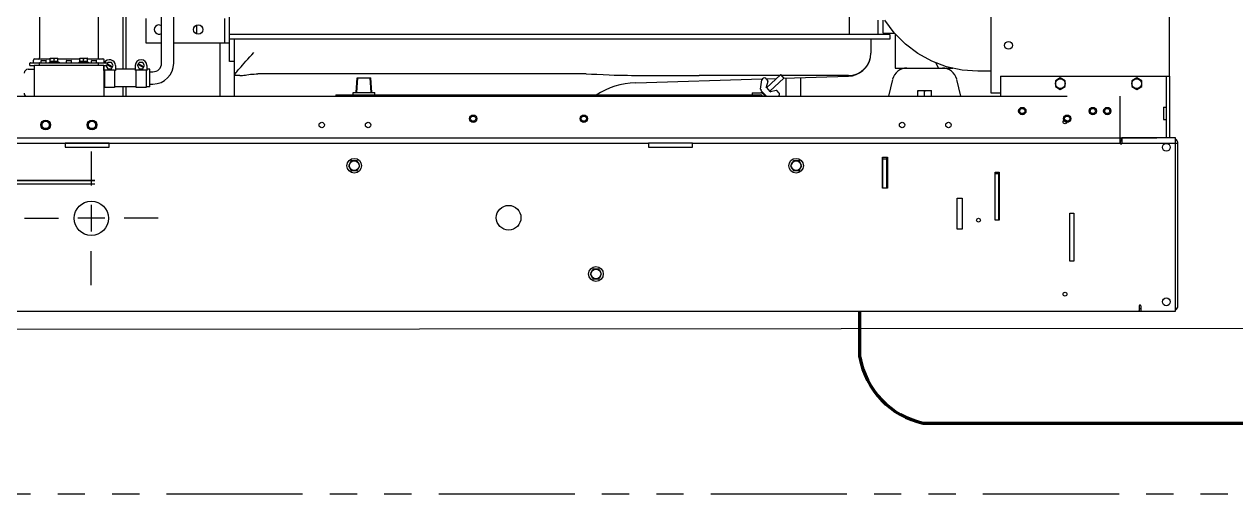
# Model space of a CAD drawing. Header units: millimetres. Extents: x 20 to 897, y 6 to 547.
# Drawn here: x 241.45 to 263.71, y 26.97 to 35.6 of the extents above; entities that cross this region are included whole.
import ezdxf

# ---------------------------------------------------------------- set-up
doc = ezdxf.new("R2010")
doc.units = ezdxf.units.MM
doc.linetypes.add('PHANTOM', pattern=[2.5, 1.25, -0.25, 0.25, -0.25, 0.25, -0.25])
for name, color, linetype, lineweight in [('CABLEADO', 240, 'Continuous', 20), ('EQUIPO', 4, 'Continuous', 20), ('MUROS', 250, 'Continuous', 0)]:
    doc.layers.add(name, color=color, linetype=linetype, lineweight=lineweight)
doc.layers.add('GENERADOR', color=254, linetype='Continuous')
doc.layers.add('Media Tensión', color=254, linetype='Continuous')

# ---------------------------------------------------------------- blocks, each defined once
blk = doc.blocks.new('Generador 2')
at = {"layer": 'GENERADOR', "color": 150}
for p, q in [((24.1444, 303.6215), (24.1444, 302.5647)), ((22.3342, 303.0633), (22.3342, 302.577)), ((22.3397, 303.0572), (22.3397, 302.577)), ((22.519, 302.5899), (22.519, 302.8871)), ((22.4014, 302.5871), (22.4014, 302.8709)), ((22.4225, 302.5871), (22.4225, 302.8709)), ((23.5911, 302.8308), (23.5911, 302.6367)), ((23.8357, 302.7459), (23.8357, 302.5358)), ((22.1904, 302.7033), (22.1904, 302.5964)), ((22.2919, 302.7033), (22.2919, 302.5964)), ((22.3746, 302.622), (22.3746, 302.6643)), ((22.5104, 302.6643), (22.5104, 302.622)), ((23.6406, 302.6615), (23.6406, 302.6367)), ((23.6499, 302.6391), (23.6499, 302.6615)), ((23.6685, 302.6395), (23.6523, 302.6614)), ((22.4626, 302.6377), (22.4626, 302.653)), ((23.6609, 302.6367), (22.519, 302.6367)), ((23.6499, 302.6391), (23.6689, 302.6391)), ((23.6609, 302.6367), (23.6609, 302.6287)), ((23.688, 302.6201), (23.6685, 302.6395)), ((23.6704, 302.6377), (23.6704, 302.5785)), ((23.6704, 302.6377), (23.6704, 302.5785)), ((22.4014, 302.622), (22.3746, 302.622)), ((22.519, 302.622), (22.4225, 302.622)), ((22.502, 302.622), (22.502, 302.53)), ((23.6609, 302.6287), (22.519, 302.6287)), ((22.5279, 302.53), (22.5279, 302.6287)), ((23.6284, 302.6287), (23.6284, 302.6046)), ((23.7098, 302.6037), (23.688, 302.6201)), ((22.1801, 302.5884), (22.1801, 302.5925)), ((22.1822, 302.5944), (22.209, 302.5944)), ((22.209, 302.5959), (22.2092, 302.596)), ((22.209, 302.5904), (22.209, 302.5959)), ((22.209, 302.5947), (22.2098, 302.5951)), ((22.2092, 302.596), (22.2221, 302.596)), ((22.2098, 302.5951), (22.2105, 302.5955)), ((22.2105, 302.5955), (22.2111, 302.5957)), ((22.2111, 302.5957), (22.2118, 302.5959)), ((22.2118, 302.5959), (22.2124, 302.5959)), ((22.2124, 302.5959), (22.2129, 302.5959)), ((22.2129, 302.5959), (22.2137, 302.5957)), ((22.2137, 302.5957), (22.2143, 302.5955)), ((22.2143, 302.5955), (22.215, 302.5951)), ((22.215, 302.5951), (22.2157, 302.5947)), ((22.2157, 302.5947), (22.2163, 302.5951)), ((22.2157, 302.5904), (22.2157, 302.5947)), ((22.2163, 302.5951), (22.2171, 302.5955)), ((22.2171, 302.5955), (22.2176, 302.5957)), ((22.2176, 302.5957), (22.2184, 302.5959)), ((22.2184, 302.5959), (22.2189, 302.5959)), ((22.2189, 302.5959), (22.2195, 302.5959)), ((22.2195, 302.5959), (22.2202, 302.5957)), ((22.2202, 302.5957), (22.2208, 302.5955)), ((22.2208, 302.5955), (22.2215, 302.5951)), ((22.2215, 302.5951), (22.2223, 302.5947)), ((22.2223, 302.5959), (22.2221, 302.596)), ((22.2223, 302.5904), (22.2223, 302.5959)), ((22.2223, 302.5944), (22.2602, 302.5944)), ((22.26, 302.5959), (22.2602, 302.596)), ((22.26, 302.5904), (22.26, 302.5959)), ((22.26, 302.5947), (22.2607, 302.5951)), ((22.2602, 302.596), (22.273, 302.596)), ((22.2607, 302.5951), (22.2615, 302.5955)), ((22.2615, 302.5955), (22.262, 302.5957)), ((22.262, 302.5957), (22.2628, 302.5959)), ((22.2628, 302.5959), (22.2633, 302.5959)), ((22.2633, 302.5959), (22.2639, 302.5959)), ((22.2639, 302.5959), (22.2646, 302.5957)), ((22.2646, 302.5957), (22.2652, 302.5955)), ((22.2652, 302.5955), (22.2659, 302.5951)), ((22.2659, 302.5951), (22.2667, 302.5947)), ((22.2667, 302.5947), (22.2673, 302.5951)), ((22.2667, 302.5904), (22.2667, 302.5947)), ((22.2673, 302.5951), (22.268, 302.5955)), ((22.268, 302.5955), (22.2686, 302.5957)), ((22.2686, 302.5957), (22.2693, 302.5959)), ((22.2693, 302.5959), (22.2699, 302.5959)), ((22.2699, 302.5959), (22.2704, 302.5959)), ((22.2704, 302.5959), (22.2712, 302.5957)), ((22.2712, 302.5957), (22.2717, 302.5955)), ((22.2717, 302.5955), (22.2725, 302.5951)), ((22.2725, 302.5951), (22.2732, 302.5947)), ((22.2732, 302.5959), (22.273, 302.596)), ((22.2732, 302.5904), (22.2732, 302.5959)), ((22.2732, 302.5944), (22.3001, 302.5944)), ((22.3021, 302.5884), (22.3021, 302.5925)), ((22.5474, 302.5904), (22.5505, 302.5942)), ((22.5505, 302.5942), (22.5541, 302.5979)), ((22.5541, 302.5979), (22.5576, 302.6018)), ((22.5576, 302.6018), (22.5613, 302.6059)), ((23.7337, 302.5904), (23.7098, 302.6037)), ((22.1706, 302.5766), (22.181, 302.5766)), ((22.1738, 302.5833), (22.1738, 302.5871)), ((22.1738, 302.5833), (22.181, 302.5833)), ((22.1745, 302.5876), (22.3077, 302.5876)), ((22.3014, 302.5833), (22.181, 302.5833)), ((22.181, 302.5833), (22.181, 302.53)), ((22.1902, 302.5833), (22.1902, 302.5871)), ((22.1934, 302.5876), (22.1934, 302.5914)), ((22.1939, 302.5919), (22.2012, 302.5919)), ((22.2017, 302.5876), (22.2017, 302.5914)), ((22.2072, 302.5891), (22.2241, 302.5891)), ((22.2072, 302.5891), (22.2072, 302.5876)), ((22.2088, 302.5895), (22.2087, 302.5891)), ((22.209, 302.5904), (22.2223, 302.5904)), ((22.2225, 302.5895), (22.2227, 302.5891)), ((22.2241, 302.5891), (22.2241, 302.5876)), ((22.2368, 302.5876), (22.2368, 302.5914)), ((22.2376, 302.5919), (22.2447, 302.5919)), ((22.2454, 302.5876), (22.2454, 302.5914)), ((22.2581, 302.5891), (22.2751, 302.5891)), ((22.2581, 302.5891), (22.2581, 302.5876)), ((22.2598, 302.5895), (22.2596, 302.5891)), ((22.26, 302.5904), (22.2732, 302.5904)), ((22.2734, 302.5895), (22.2736, 302.5891)), ((22.2751, 302.5891), (22.2751, 302.5876)), ((22.2805, 302.5876), (22.2805, 302.5914)), ((22.2812, 302.5919), (22.2883, 302.5919)), ((22.2891, 302.5876), (22.2891, 302.5914)), ((22.2921, 302.5833), (22.2921, 302.5871)), ((22.3014, 302.5833), (22.3055, 302.5833)), ((22.3014, 302.5833), (22.3014, 302.53)), ((22.3014, 302.5746), (22.3014, 302.583)), ((22.3014, 302.577), (22.3014, 302.577)), ((22.3031, 302.5746), (22.3014, 302.5746)), ((22.3031, 302.5451), (22.3031, 302.5753)), ((22.3201, 302.5753), (22.3031, 302.5753)), ((22.3055, 302.5833), (22.3053, 302.583)), ((22.3053, 302.583), (22.3083, 302.5776)), ((22.3064, 302.585), (22.3158, 302.5796)), ((22.3083, 302.5884), (22.3072, 302.5861)), ((22.3165, 302.5809), (22.3072, 302.5861)), ((22.3146, 302.5884), (22.3083, 302.5884)), ((22.3083, 302.5776), (22.3146, 302.5776)), ((22.3176, 302.583), (22.3146, 302.5884)), ((22.3146, 302.5776), (22.3176, 302.583)), ((22.3201, 302.5753), (22.3201, 302.5451)), ((22.3216, 302.5746), (22.3201, 302.5746)), ((22.3216, 302.583), (22.3216, 302.5746)), ((22.3561, 302.577), (22.3216, 302.577)), ((22.3561, 302.5746), (22.3561, 302.583)), ((22.3576, 302.5746), (22.3561, 302.5746)), ((22.3576, 302.5451), (22.3576, 302.5753)), ((22.3746, 302.5753), (22.3576, 302.5753)), ((22.3598, 302.583), (22.363, 302.5884)), ((22.3598, 302.583), (22.363, 302.5776)), ((22.3611, 302.585), (22.3703, 302.5796)), ((22.371, 302.5809), (22.3617, 302.5861)), ((22.3691, 302.5884), (22.363, 302.5884)), ((22.363, 302.5776), (22.3691, 302.5776)), ((22.3721, 302.583), (22.3691, 302.5884)), ((22.3691, 302.5776), (22.3721, 302.583)), ((22.3746, 302.5753), (22.3746, 302.5451)), ((22.376, 302.5746), (22.3746, 302.5746)), ((22.376, 302.583), (22.376, 302.5746)), ((22.3813, 302.577), (22.376, 302.577)), ((22.3813, 302.5462), (22.3813, 302.577)), ((22.3813, 302.5723), (22.3865, 302.5723)), ((22.5279, 302.5899), (22.519, 302.5899)), ((22.5304, 302.5708), (22.5315, 302.5723)), ((22.5315, 302.5723), (22.533, 302.5742)), ((22.533, 302.5742), (22.5347, 302.5761)), ((22.5347, 302.5761), (22.5367, 302.5785)), ((22.5367, 302.5785), (22.539, 302.5811)), ((22.539, 302.5811), (22.5414, 302.5839)), ((22.5414, 302.5839), (22.5442, 302.5871)), ((22.5442, 302.5871), (22.5474, 302.5904)), ((23.6704, 302.5785), (23.7704, 302.5785)), ((23.6704, 302.5785), (23.7702, 302.5785)), ((23.7594, 302.5809), (23.7337, 302.5904)), ((23.74, 302.5882), (23.7452, 302.5785)), ((23.7861, 302.5751), (23.7594, 302.5809)), ((23.8134, 302.5731), (23.7861, 302.5751)), ((23.8357, 302.5731), (23.8134, 302.5731)), ((22.3813, 302.5511), (22.3865, 302.5511)), ((22.5279, 302.5669), (22.5283, 302.5675)), ((22.5279, 302.5664), (22.5279, 302.5669)), ((22.5369, 302.5658), (22.5279, 302.5658)), ((22.5283, 302.5675), (22.5287, 302.5684)), ((22.5287, 302.5684), (22.5294, 302.5695)), ((22.5294, 302.5695), (22.5304, 302.5708)), ((22.5369, 302.5658), (22.539, 302.5658)), ((22.539, 302.5658), (22.5412, 302.566)), ((22.5412, 302.566), (22.5436, 302.5664)), ((22.5436, 302.5664), (22.5464, 302.5667)), ((22.5464, 302.5667), (22.5492, 302.5671)), ((22.5492, 302.5671), (22.5522, 302.5675)), ((22.5522, 302.5675), (22.5552, 302.5679)), ((22.5552, 302.5679), (22.5584, 302.5682)), ((22.5584, 302.5682), (22.5617, 302.5684)), ((22.5617, 302.5684), (22.5649, 302.5686)), ((22.5649, 302.5686), (22.5681, 302.5686)), ((23.1361, 302.5686), (22.5681, 302.5686)), ((22.7379, 302.5367), (22.7397, 302.5621)), ((22.739, 302.5367), (22.7409, 302.5621)), ((22.7397, 302.5621), (22.7633, 302.5621)), ((22.764, 302.5367), (22.7621, 302.5621)), ((22.7651, 302.5367), (22.7633, 302.5621)), ((23.1361, 302.5686), (23.1449, 302.5684)), ((23.1449, 302.5684), (23.1546, 302.5682)), ((23.1546, 302.5682), (23.1653, 302.5677)), ((23.1653, 302.5677), (23.1755, 302.5671)), ((23.1755, 302.5671), (23.1845, 302.5667)), ((23.1845, 302.5667), (23.1927, 302.5666)), ((23.1927, 302.5666), (23.2002, 302.5662)), ((23.2002, 302.5662), (23.2074, 302.5662)), ((23.2074, 302.5662), (23.2143, 302.566)), ((23.2143, 302.566), (23.2214, 302.566)), ((23.2214, 302.566), (23.2584, 302.5658)), ((23.2218, 302.5533), (23.4403, 302.56)), ((23.2584, 302.5658), (23.2951, 302.5658)), ((23.2951, 302.5658), (23.3315, 302.5658)), ((23.4706, 302.5658), (23.3315, 302.5658)), ((23.4377, 302.5425), (23.4396, 302.5582)), ((23.4465, 302.5604), (23.4497, 302.557)), ((23.4467, 302.5602), (23.4651, 302.5608)), ((23.45, 302.5557), (23.447, 302.5458)), ((23.4722, 302.5673), (23.448, 302.5447)), ((23.478, 302.5611), (23.4538, 302.5386)), ((23.4732, 302.5673), (23.4722, 302.5673)), ((23.478, 302.5611), (23.4722, 302.5673)), ((23.478, 302.5621), (23.4732, 302.5673)), ((23.5896, 302.5658), (23.4745, 302.5658)), ((23.478, 302.5611), (23.5896, 302.5647)), ((23.478, 302.5621), (23.478, 302.5611)), ((23.4814, 302.5613), (23.4814, 302.53)), ((23.5068, 302.5621), (23.5068, 302.53)), ((23.6659, 302.5591), (23.6588, 302.53)), ((23.7839, 302.53), (23.7768, 302.5591)), ((23.8525, 302.5647), (24.145, 302.5647)), ((23.8525, 302.5647), (23.8525, 302.53)), ((23.9561, 302.5617), (23.9475, 302.5567)), ((23.9475, 302.5567), (23.9475, 302.5468)), ((23.9647, 302.5567), (23.9561, 302.5617)), ((23.9647, 302.5468), (23.9647, 302.5567)), ((24.0882, 302.5617), (24.0797, 302.5567)), ((24.0797, 302.5567), (24.0797, 302.5468)), ((24.0968, 302.5567), (24.0882, 302.5617)), ((24.0968, 302.5468), (24.0968, 302.5567)), ((24.1394, 302.5647), (24.1394, 302.4578)), ((24.145, 302.5647), (24.145, 302.4578)), ((21.1666, 302.53), (23.9681, 302.53)), ((22.3031, 302.5462), (22.3014, 302.5462)), ((22.3201, 302.5451), (22.3031, 302.5451)), ((22.3576, 302.5462), (22.3201, 302.5462)), ((22.3342, 302.5462), (22.3342, 302.53)), ((22.3397, 302.5462), (22.3397, 302.53)), ((22.3746, 302.5451), (22.3576, 302.5451)), ((22.3813, 302.5462), (22.3746, 302.5462)), ((22.7028, 302.5324), (23.4375, 302.5324)), ((22.7028, 302.5324), (22.7028, 302.53)), ((22.7328, 302.5367), (22.7702, 302.5367)), ((22.7328, 302.5324), (22.7328, 302.5367)), ((22.7702, 302.5324), (22.7702, 302.5367)), ((23.4233, 302.5359), (23.4375, 302.5359)), ((23.4233, 302.5359), (23.4233, 302.5324)), ((23.4347, 302.5324), (23.4321, 302.53)), ((23.4377, 302.5425), (23.4394, 302.5406)), ((23.4392, 302.5408), (23.4381, 302.5401)), ((23.4381, 302.5401), (23.4476, 302.53)), ((23.4403, 302.5376), (23.4385, 302.5359)), ((23.4461, 302.5315), (23.4444, 302.53)), ((23.4476, 302.5451), (23.4539, 302.5382)), ((23.4543, 302.5376), (23.4543, 302.5376)), ((23.4543, 302.5376), (23.4543, 302.5374)), ((23.4543, 302.5374), (23.4545, 302.5374)), ((23.4545, 302.5374), (23.4545, 302.5374)), ((23.4545, 302.5374), (23.4547, 302.5374)), ((23.4648, 302.5399), (23.4547, 302.5374)), ((23.4547, 302.5374), (23.4547, 302.5374)), ((23.4692, 302.5359), (23.4661, 302.5395)), ((23.7094, 302.5401), (23.7098, 302.5401)), ((23.7094, 302.53), (23.7094, 302.5401)), ((23.7094, 302.5393), (23.7107, 302.5395)), ((23.7098, 302.5401), (23.7331, 302.5401)), ((23.7107, 302.5395), (23.712, 302.5397)), ((23.712, 302.5397), (23.7133, 302.5399)), ((23.7133, 302.5399), (23.7146, 302.5401)), ((23.7146, 302.5401), (23.7161, 302.5401)), ((23.7161, 302.5401), (23.7174, 302.5399)), ((23.7174, 302.5399), (23.7187, 302.5397)), ((23.7187, 302.5397), (23.7201, 302.5395)), ((23.7201, 302.5395), (23.7214, 302.5393)), ((23.7214, 302.5393), (23.7229, 302.5395)), ((23.7214, 302.53), (23.7214, 302.5393)), ((23.7229, 302.5395), (23.7242, 302.5397)), ((23.7242, 302.5397), (23.7255, 302.5399)), ((23.7255, 302.5399), (23.7268, 302.5401)), ((23.7268, 302.5401), (23.7281, 302.5401)), ((23.7281, 302.5401), (23.7294, 302.5399)), ((23.7294, 302.5399), (23.7307, 302.5397)), ((23.7307, 302.5397), (23.732, 302.5395)), ((23.732, 302.5395), (23.7335, 302.5393)), ((23.7335, 302.5401), (23.7331, 302.5401)), ((23.7335, 302.53), (23.7335, 302.5401)), ((23.8357, 302.5358), (23.8525, 302.5358)), ((23.9475, 302.5468), (23.9561, 302.5419)), ((23.9561, 302.5419), (23.9647, 302.5468)), ((24.0597, 302.4486), (24.0597, 302.53)), ((24.0797, 302.5468), (24.0882, 302.5419)), ((24.0882, 302.5419), (24.0968, 302.5468)), ((24.1347, 302.5111), (24.1347, 302.4899)), ((24.1347, 302.5111), (24.1394, 302.5111)), ((22.201, 302.488), (22.1945, 302.4843)), ((22.2077, 302.4843), (22.201, 302.488)), ((22.2812, 302.488), (22.2747, 302.4843)), ((22.288, 302.4843), (22.2812, 302.488)), ((24.1347, 302.4899), (24.1394, 302.4899)), ((22.1945, 302.4843), (22.1945, 302.4766)), ((22.1945, 302.4766), (22.201, 302.4729)), ((22.201, 302.4729), (22.2077, 302.4766)), ((22.2077, 302.4766), (22.2077, 302.4843)), ((22.2747, 302.4843), (22.2747, 302.4766)), ((22.2747, 302.4766), (22.2812, 302.4729)), ((22.2812, 302.4729), (22.288, 302.4766)), ((22.288, 302.4766), (22.288, 302.4843)), ((21.1666, 302.4578), (24.1231, 302.4578)), ((21.1666, 302.4486), (22.8704, 302.4486)), ((22.3107, 302.4488), (22.2346, 302.4488)), ((22.2346, 302.4486), (22.2346, 302.4419)), ((22.3107, 302.4486), (23.244, 302.4486)), ((22.3107, 302.4419), (22.3107, 302.4486)), ((23.3201, 302.4488), (23.244, 302.4488)), ((23.244, 302.4486), (23.244, 302.4419)), ((23.3201, 302.4486), (24.1595, 302.4486)), ((23.3201, 302.4419), (23.3201, 302.4486)), ((24.1554, 302.4578), (24.0625, 302.4578)), ((24.0625, 302.4578), (24.0625, 302.4486)), ((24.1554, 302.1584), (24.1554, 302.4578)), ((24.1593, 302.1676), (24.1593, 302.4486)), ((22.2346, 302.4419), (22.3107, 302.4419)), ((22.2799, 302.4344), (22.2799, 302.3758)), ((23.244, 302.4419), (23.3201, 302.4419)), ((23.6486, 302.371), (23.6486, 302.4245)), ((23.6486, 302.4245), (23.657, 302.4245)), ((23.6493, 302.371), (23.6493, 302.4245)), ((23.6559, 302.371), (23.6559, 302.4245)), ((23.657, 302.4245), (23.657, 302.371)), ((22.7297, 302.4184), (22.7248, 302.4098)), ((22.7248, 302.4098), (22.7297, 302.4014)), ((22.7396, 302.4184), (22.7297, 302.4184)), ((22.7444, 302.4098), (22.7396, 302.4184)), ((22.7396, 302.4014), (22.7444, 302.4098)), ((23.4943, 302.4184), (23.4892, 302.4098)), ((23.4892, 302.4098), (23.4943, 302.4014)), ((23.5041, 302.4184), (23.4943, 302.4184)), ((23.509, 302.4098), (23.5041, 302.4184)), ((23.5041, 302.4014), (23.509, 302.4098)), ((23.6493, 302.4219), (23.6559, 302.4219)), ((22.0688, 302.3846), (22.2859, 302.3846)), ((22.0688, 302.3842), (22.2859, 302.3842)), ((22.7297, 302.4014), (22.7396, 302.4014)), ((23.4943, 302.4014), (23.5041, 302.4014)), ((23.8436, 302.3157), (23.8436, 302.3986)), ((23.8436, 302.3986), (23.8503, 302.3986)), ((23.8499, 302.396), (23.8436, 302.396)), ((23.8499, 302.3157), (23.8499, 302.3986)), ((23.8503, 302.3986), (23.8503, 302.3157)), ((22.2859, 302.3777), (22.0688, 302.3777)), ((23.657, 302.371), (23.6486, 302.371)), ((22.2799, 302.3421), (22.2799, 302.2958)), ((23.7775, 302.3538), (23.7861, 302.3538)), ((23.7775, 302.3004), (23.7775, 302.3538)), ((23.7861, 302.3538), (23.7861, 302.3004)), ((23.9725, 302.245), (23.9725, 302.3279)), ((23.9725, 302.3279), (23.9794, 302.3279)), ((23.9794, 302.3279), (23.9794, 302.245)), ((22.1644, 302.3189), (22.2232, 302.3189)), ((22.3031, 302.3189), (22.2568, 302.3189)), ((22.3955, 302.3189), (22.3369, 302.3189)), ((23.7861, 302.3004), (23.7775, 302.3004)), ((23.8503, 302.3157), (23.8436, 302.3157)), ((22.2799, 302.2034), (22.2799, 302.262)), ((23.9794, 302.245), (23.9725, 302.245)), ((23.1479, 302.2312), (23.1429, 302.2226)), ((23.1429, 302.2226), (23.1479, 302.214)), ((23.1578, 302.2312), (23.1479, 302.2312)), ((23.1626, 302.2226), (23.1578, 302.2312)), ((23.1578, 302.214), (23.1626, 302.2226)), ((23.1479, 302.214), (23.1578, 302.214)), ((21.1452, 302.1584), (24.1554, 302.1584)), ((24.0925, 302.1676), (24.0925, 302.1592)), ((24.0925, 302.1631), (24.0952, 302.1631)), ((24.0925, 302.1584), (24.0925, 302.1592)), ((24.0952, 302.1676), (24.0952, 302.1584))]:
    blk.add_line(p, q, dxfattribs=at)
for centre, radius in [((22.4649, 302.6453), 0.00802), ((23.8665, 302.6179), 0.00672), ((23.9561, 302.5518), 0.0084), ((24.0882, 302.5518), 0.0084), ((23.8903, 302.5044), 0.00634), ((23.8903, 302.5044), 0.00448), ((24.0123, 302.5044), 0.00634), ((24.0123, 302.5044), 0.00448), ((24.0373, 302.5044), 0.00634), ((24.0373, 302.5044), 0.00448), ((22.201, 302.4803), 0.00858), ((22.2812, 302.4803), 0.00858), ((22.9406, 302.4912), 0.00634), ((22.9406, 302.4912), 0.00448), ((23.132, 302.4912), 0.00634), ((23.132, 302.4912), 0.00448), ((23.9642, 302.4858), 0.00336), ((23.9679, 302.4912), 0.00634), ((23.9679, 302.4912), 0.00448), ((22.201, 302.4803), 0.00634), ((22.2812, 302.4803), 0.00634), ((22.6785, 302.4803), 0.00467), ((22.7588, 302.4803), 0.00467), ((23.6824, 302.4803), 0.00467), ((23.7626, 302.4803), 0.00467), ((24.1394, 302.4417), 0.00672), ((22.7347, 302.4098), 0.0127), ((22.7347, 302.4098), 0.0084), ((23.4991, 302.4098), 0.0127), ((23.4991, 302.4098), 0.0084), ((22.2799, 302.3189), 0.0297), ((23.0018, 302.3199), 0.0213), ((23.8145, 302.3157), 0.00336), ((23.1528, 302.2226), 0.0127), ((23.1528, 302.2226), 0.0084), ((23.9642, 302.1877), 0.00336), ((24.1394, 302.1745), 0.00672)]:
    blk.add_circle(centre, radius, dxfattribs=at)
for centre, radius, start, end in [((22.3969, 302.6453), 0.00802, 57, 303), ((22.1822, 302.5925), 0.00205, 90, 180), ((22.1883, 302.5964), 0.00205, 270, 0), ((22.1939, 302.5914), 0.000746, 90, 180), ((22.2012, 302.5914), 0.000746, 0, 90), ((22.2376, 302.5914), 0.000746, 90, 180), ((22.2447, 302.5914), 0.000746, 0, 90), ((22.2812, 302.5914), 0.000746, 90, 180), ((22.2883, 302.5914), 0.000746, 0, 90), ((22.2939, 302.5964), 0.00205, 180, 270), ((22.3001, 302.5925), 0.00205, 0, 90), ((22.3115, 302.583), 0.0101, 0, 152), ((22.366, 302.583), 0.0101, 0, 180), ((23.5896, 302.6046), 0.0388, 270, 0), ((23.5883, 302.6048), 0.0401, 272, 349), ((22.1706, 302.5699), 0.00672, 90, 180), ((22.1745, 302.5871), 0.000746, 90, 180), ((22.1794, 302.5884), 0.000746, 270, 0), ((22.1909, 302.5871), 0.000746, 90, 180), ((22.2085, 302.5891), 0.000187, 270, 335), ((22.2101, 302.5889), 0.00149, 90, 155), ((22.2212, 302.5889), 0.00149, 25, 90), ((22.2228, 302.5891), 0.000187, 205, 270), ((22.2594, 302.5891), 0.000187, 270, 335), ((22.2611, 302.5889), 0.00149, 90, 155), ((22.2721, 302.5889), 0.00149, 25, 90), ((22.2738, 302.5891), 0.000187, 205, 270), ((22.2915, 302.5871), 0.000746, 0, 90), ((22.3115, 302.583), 0.0101, 178, 180), ((22.3029, 302.5884), 0.000746, 180, 255), ((22.3865, 302.5871), 0.036, 270, 0), ((22.3865, 302.5871), 0.0149, 270, 0), ((23.6908, 302.5531), 0.0256, 90, 166), ((23.7521, 302.5531), 0.0256, 14, 90), ((23.2259, 302.4197), 0.1338, 92, 123), ((23.4437, 302.5578), 0.00392, 43, 173), ((23.4487, 302.5561), 0.00131, 343, 43), ((22.1706, 302.5352), 0.00672, 180, 233), ((23.4375, 302.5289), 0.00709, 8, 90), ((23.4375, 302.5289), 0.00355, 17, 90), ((23.4472, 302.5457), 0.000373, 163, 239), ((23.4461, 302.5436), 0.00205, 43, 59), ((23.4526, 302.5367), 0.00205, 27, 43), ((23.4547, 302.5378), 0.000373, 207, 283), ((23.4651, 302.5386), 0.00131, 43, 103), ((23.4664, 302.5333), 0.00392, 302, 43), ((24.0657, 302.4492), 0.00858, 112, 134), ((24.0688, 302.4486), 0.00914, 136, 180), ((24.0612, 302.4486), 0.00131, 180, 0), ((24.1504, 302.4486), 0.00914, 0, 56), ((24.0938, 302.1676), 0.00131, 0, 180), ((24.1504, 302.1676), 0.00914, 304, 0)]:
    blk.add_arc(centre, radius, start, end, dxfattribs=at)

msp = doc.modelspace()

# ---------------------------------------------------------------- linework, layer by layer
at = {"layer": 'CABLEADO', "linetype": 'ByBlock', "lineweight": 106, "ltscale": 2}
for p, q in [((256.807, 29.486), (256.807, 30.33)), ((257.971, 28.274), (268.716, 28.274))]:
    msp.add_line(p, q, dxfattribs=at)
msp.add_arc((258.279, 29.734), 1.493, 189.5603, 258.0793, dxfattribs=at)
at = {"layer": 'EQUIPO', "linetype": 'PHANTOM', "lineweight": -2, "ltscale": 2}
msp.add_line((229.067, 26.975), (265.329, 26.975), dxfattribs=at)
at = {"layer": 'MUROS', "linetype": 'ByBlock', "lineweight": -2, "ltscale": 2}
msp.add_line((225.195, 29.991), (337.401, 30.064), dxfattribs=at)

# ---------------------------------------------------------------- block references
at = {"layer": 'Media Tensión', "xscale": 10.62208443423365, "yscale": 10.62208443423365, "zscale": 10.62208443423365}
msp.add_blockref('Generador 2', (6.025, -3179.222), dxfattribs=at)

doc.saveas('drawing.dxf')
